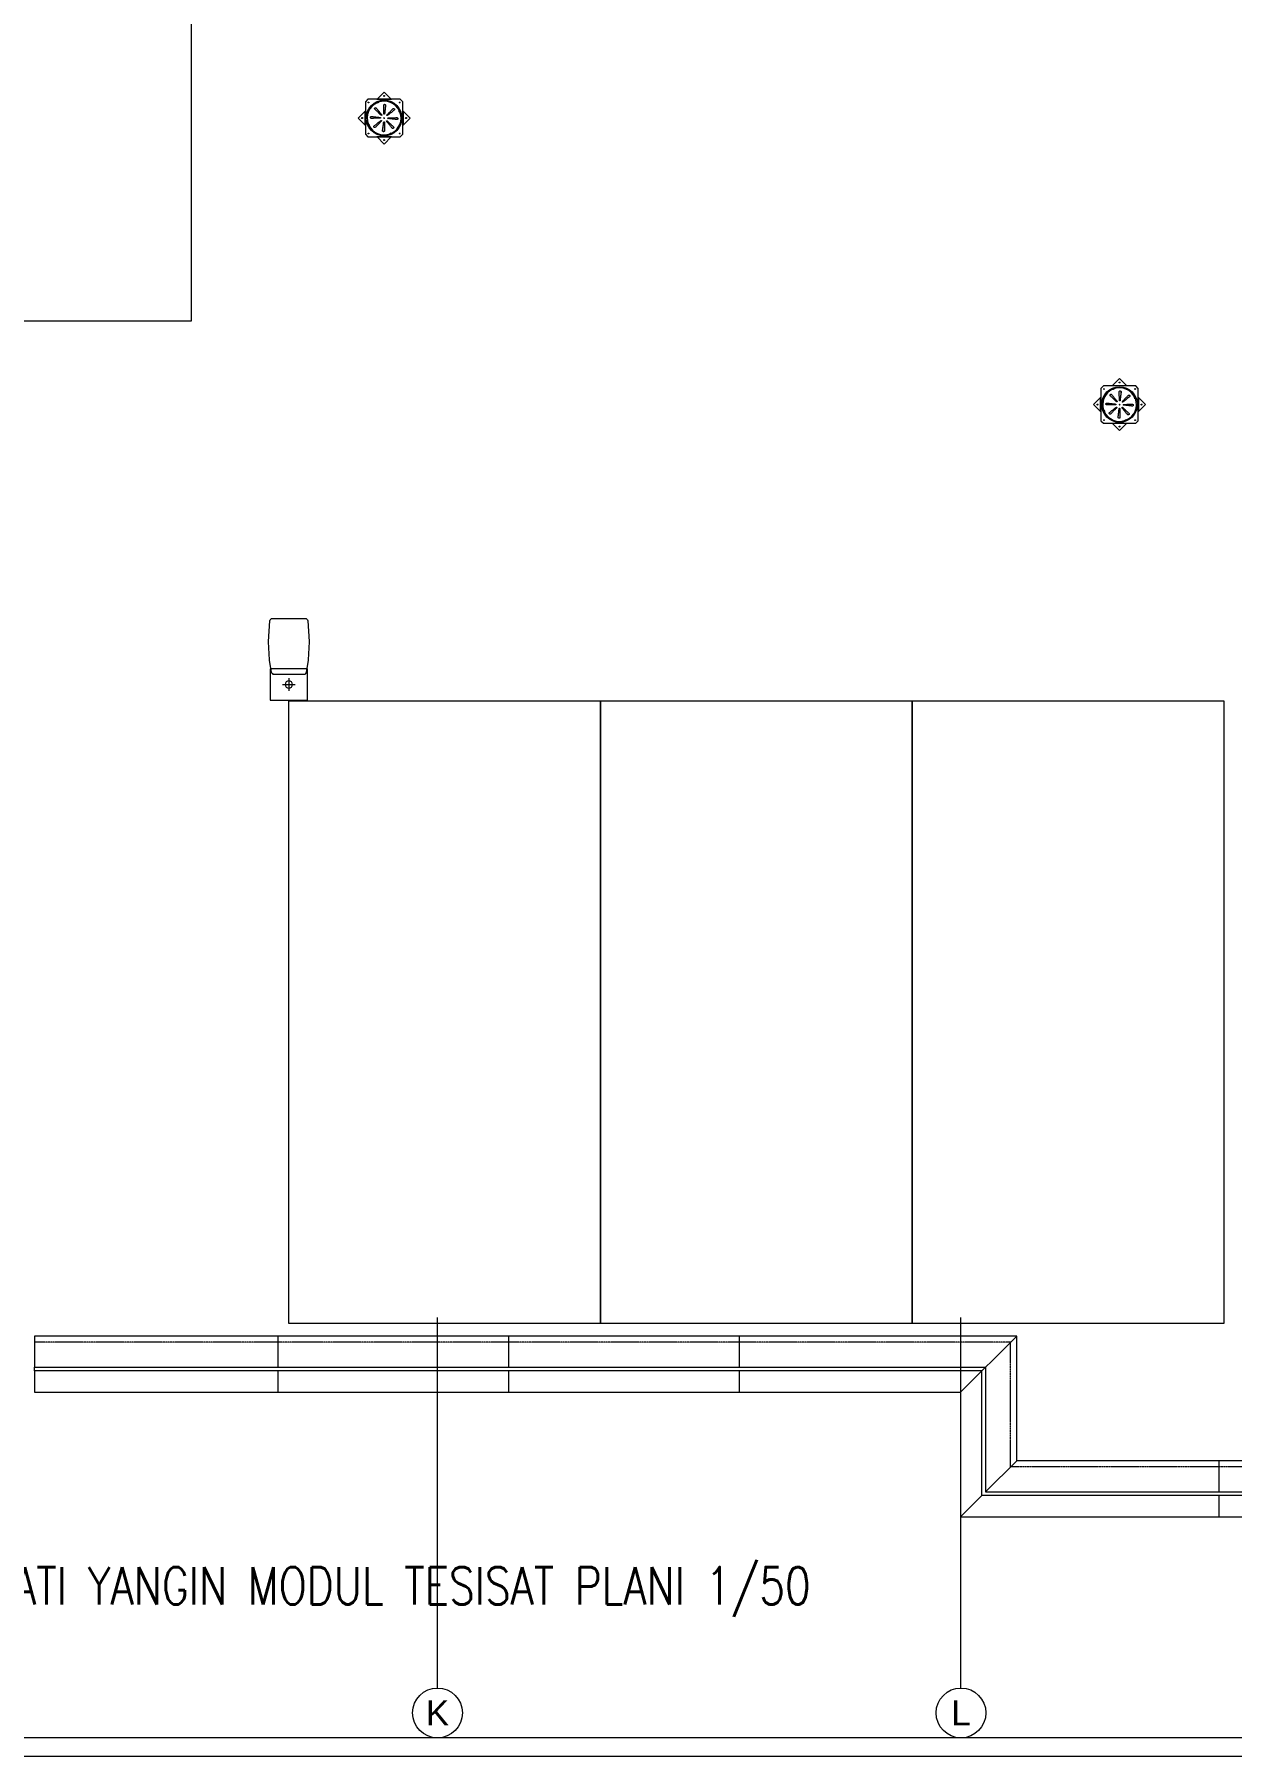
# Model space of a CAD drawing. Extents: x -3709 to 34962, y 0 to 8245.
# Drawn here: x 31675 to 32636, y 0 to 1382 of the extents above; entities that cross this region are included whole.
import ezdxf
from ezdxf.enums import TextEntityAlignment as Align

# ---------------------------------------------------------------- set-up
doc = ezdxf.new("R2010")
doc.units = 0
doc.linetypes.add('HIDDEN', pattern=[0.375, 0.25, -0.125])
doc.layers.get('0').update_dxf_attribs({"color": 9, "lineweight": 9})
for name, color, linetype, lineweight in [('06A', 9, 'Continuous', 9), ('06C', 9, 'Continuous', 9), ('06D', 9, 'Continuous', 9), ('15', 9, 'Continuous', 9), ('21', 9, 'Continuous', 9), ('24', 9, 'Continuous', 9), ('35', 9, 'Continuous', 9), ('40A', 9, 'Continuous', 9), ('E-YAZI', 7, 'Continuous', 30), ('GEB-BEZUG', 9, 'Continuous', 25)]:
    doc.layers.add(name, color=color, linetype=linetype, lineweight=lineweight)
doc.styles.add('Arial', font='arial.ttf', dxfattribs={"height": 2.5})
doc.styles.add('E-YAZI', font='txttw.shx')

# ---------------------------------------------------------------- blocks, each defined once
blk = doc.blocks.new('Einfügepunkt')
at = {"layer": 'GEB-BEZUG'}
for p, q in [((-1, -1), (1, 1)), ((-1, 1), (1, -1))]:
    blk.add_line(p, q, dxfattribs=at)
blk = doc.blocks.new('suzgec')
at = {"layer": '21'}
for p, q in [((36834.3, 831.6), (36832.3, 829.6)), ((36832.3, 829.6), (36832.3, 803.6)), ((36860.3, 831.6), (36834.3, 831.6)), ((36841.5, 831.6), (36841.7, 831.8)), ((36841.7, 831.8), (36847.3, 837.4)), ((36841.7, 831.8), (36853, 831.8)), ((36842.5, 829.5), (36842.6, 829.3)), ((36847.3, 837.4), (36853, 831.8)), ((36853, 831.8), (36853.2, 831.6)), ((36862.3, 829.6), (36860.3, 831.6)), ((36862.3, 803.6), (36862.3, 829.6)), ((36826.5, 816.6), (36832.1, 822.2)), ((36832.1, 810.9), (36826.5, 816.6)), ((36832.1, 822.2), (36832.3, 822.4)), ((36832.1, 810.9), (36832.1, 822.2)), ((36837.1, 817.8), (36844.2, 816.8)), ((36841.7, 828.9), (36841.6, 829.1)), ((36841.8, 828.6), (36841.7, 828.9)), ((36842.6, 829.3), (36842.8, 829)), ((36844.3, 816.8), (36844.2, 816.8)), ((36847.3, 816.6), (36847.1, 816.6)), ((36847.3, 816.6), (36847.3, 816.8)), ((36847.3, 816.6), (36847.6, 816.6)), ((36847.3, 816.6), (36847.3, 816.3)), ((36848.5, 826.8), (36847.6, 819.7)), ((36847.6, 819.6), (36847.6, 819.7)), ((36850.4, 816.3), (36850.5, 816.3)), ((36857.6, 815.4), (36850.5, 816.3)), ((36859.7, 822.2), (36859.9, 822.3)), ((36860.2, 821.4), (36860, 821.3)), ((36862.3, 822.4), (36862.5, 822.2)), ((36862.5, 822.2), (36862.5, 810.9)), ((36862.5, 822.2), (36868.2, 816.6)), ((36868.2, 816.6), (36862.5, 810.9)), ((36832.3, 810.7), (36832.1, 810.9)), ((36832.3, 803.6), (36834.3, 801.6)), ((36834.4, 811.8), (36834.6, 811.9)), ((36834.6, 811.9), (36835, 812)), ((36835, 810.9), (36834.8, 810.9)), ((36835.3, 811.1), (36835, 810.9)), ((36846.1, 806.3), (36847.1, 813.4)), ((36847.1, 813.6), (36847.1, 813.4)), ((36852.1, 803.9), (36851.9, 804.2)), ((36852.1, 803.7), (36852.1, 803.9)), ((36852.9, 804.6), (36853, 804.3)), ((36853, 804.3), (36853.1, 804.1)), ((36860.3, 801.6), (36862.3, 803.6)), ((36862.5, 810.9), (36862.3, 810.7)), ((36834.3, 801.6), (36860.3, 801.6)), ((36841.7, 801.4), (36841.5, 801.6)), ((36853, 801.4), (36841.7, 801.4)), ((36847.3, 795.7), (36841.7, 801.4)), ((36853, 801.4), (36847.3, 795.7)), ((36853.2, 801.6), (36853, 801.4))]:
    blk.add_line(p, q, dxfattribs=at)
for centre, radius in [((36847.3, 816.6), 14.3), ((36834.8, 829.1), 0.3), ((36847.3, 834.3), 0.4), ((36847.3, 834.3), 0.358), ((36859.8, 829.1), 0.3), ((36829.7, 816.6), 0.4), ((36829.7, 816.6), 0.358), ((36865, 816.6), 0.4), ((36865, 816.6), 0.358), ((36834.8, 804.1), 0.3), ((36859.8, 804.1), 0.3), ((36847.3, 798.9), 0.4), ((36847.3, 798.9), 0.358)]:
    blk.add_circle(centre, radius, dxfattribs=at)
for radius, start, end in [(13.8, 110.4176, 114.5824), (13.7, 110.4084, 114.5916), (13.5, 24.6147, 110.3853), (13.5, 114.6147, 200.3853), (13.3, 110.3378, 114.6622), (13.2, 110.3292, 114.6708), (13.6, 294.6147, 20.3853), (13.2, 20.3292, 24.6708), (13.3, 20.3378, 24.6622), (13.7, 20.4084, 24.5916), (13.8, 20.4176, 24.5824), (13.8, 200.4176, 204.5824), (13.7, 200.4084, 204.5916), (13.3, 200.3378, 204.6622), (13.2, 200.3292, 204.6708), (13.5, 204.6147, 290.3853), (13.2, 290.3292, 294.6708), (13.3, 290.3378, 294.6622), (13.7, 290.4084, 294.5916), (13.8, 290.4176, 294.5824)]:
    blk.add_arc((36847.3, 816.6), radius, start, end, dxfattribs=at)
for points, knots in [([(36837.1, 816.3), (36837, 816.3), (36836.9, 816.3), (36836.7, 816.4), (36836.6, 816.4), (36836.5, 816.6), (36836.4, 816.7), (36836.4, 816.9), (36836.4, 817), (36836.4, 817.2), (36836.4, 817.3), (36836.5, 817.5), (36836.5, 817.5), (36836.7, 817.7), (36836.8, 817.7), (36837, 817.8), (36837.1, 817.8), (36837.2, 817.8)], [2.169268, 2.169268, 2.169268, 2.169268, 2.468107, 2.468107, 2.768207, 2.768207, 3.065525, 3.065525, 3.362844, 3.362844, 3.660162, 3.660162, 3.95748, 3.95748, 4.257581, 4.257581, 4.55635, 4.55635, 4.55635, 4.55635]), ([(36839.9, 823.6), (36839.8, 823.7), (36839.8, 823.7), (36839.7, 823.9), (36839.7, 824), (36839.7, 824.2), (36839.7, 824.3), (36839.8, 824.5), (36839.8, 824.6), (36840, 824.8), (36840.1, 824.8), (36840.3, 824.9), (36840.4, 824.9), (36840.6, 824.9), (36840.7, 824.8), (36840.9, 824.8), (36840.9, 824.7), (36841, 824.6)], [2.169268, 2.169268, 2.169268, 2.169268, 2.468107, 2.468107, 2.768207, 2.768207, 3.065525, 3.065525, 3.362844, 3.362844, 3.660162, 3.660162, 3.95748, 3.95748, 4.257581, 4.257581, 4.55635, 4.55635, 4.55635, 4.55635]), ([(36844.1, 817), (36844.1, 817), (36844.1, 817), (36844.1, 817), (36844.2, 817), (36844.2, 817), (36844.2, 816.9), (36844.3, 816.9), (36844.3, 816.9), (36844.3, 816.8), (36844.3, 816.8), (36844.3, 816.7), (36844.3, 816.7), (36844.3, 816.7), (36844.3, 816.6), (36844.3, 816.6), (36844.3, 816.5), (36844.2, 816.5), (36844.2, 816.5), (36844.1, 816.5), (36844.1, 816.5), (36844.1, 816.5), (36844.1, 816.5)], [-0.0013985, -0.0013985, -0.0013985, -0.0013985, 0, 0, 0, 0.0909291, 0.0909291, 0.1818582, 0.1818582, 0.2711248, 0.2711248, 0.3603915, 0.3603915, 0.4496581, 0.4496581, 0.5389247, 0.5389247, 0.6298538, 0.6298538, 0.7207829, 0.7207829, 0.7401198, 0.7401198, 0.7401198, 0.7401198]), ([(36845.3, 819.1), (36845.3, 819.1), (36845.3, 819.1), (36845.3, 819.1), (36845.4, 819.1), (36845.4, 819.1), (36845.4, 819), (36845.4, 819), (36845.4, 818.9), (36845.4, 818.9), (36845.4, 818.8), (36845.3, 818.8), (36845.3, 818.8), (36845.3, 818.8), (36845.2, 818.7), (36845.2, 818.7), (36845.1, 818.7), (36845.1, 818.7), (36845, 818.8), (36845, 818.8), (36845, 818.8), (36845, 818.8), (36845, 818.8)], [-0.0013985, -0.0013985, -0.0013985, -0.0013985, 0, 0, 0, 0.0909291, 0.0909291, 0.1818582, 0.1818582, 0.2711248, 0.2711248, 0.3603915, 0.3603915, 0.4496581, 0.4496581, 0.5389247, 0.5389247, 0.6298538, 0.6298538, 0.7207829, 0.7207829, 0.7401198, 0.7401198, 0.7401198, 0.7401198]), ([(36847, 826.8), (36847, 826.9), (36847.1, 827), (36847.1, 827.2), (36847.2, 827.3), (36847.3, 827.4), (36847.4, 827.5), (36847.6, 827.6), (36847.7, 827.6), (36847.9, 827.6), (36848, 827.5), (36848.2, 827.4), (36848.3, 827.4), (36848.4, 827.2), (36848.5, 827.1), (36848.5, 826.9), (36848.5, 826.8), (36848.5, 826.7)], [2.169268, 2.169268, 2.169268, 2.169268, 2.468107, 2.468107, 2.768207, 2.768207, 3.065525, 3.065525, 3.362844, 3.362844, 3.660162, 3.660162, 3.95748, 3.95748, 4.257581, 4.257581, 4.55635, 4.55635, 4.55635, 4.55635]), ([(36847.7, 819.8), (36847.7, 819.8), (36847.7, 819.8), (36847.7, 819.8), (36847.7, 819.8), (36847.7, 819.7), (36847.7, 819.7), (36847.7, 819.7), (36847.6, 819.6), (36847.6, 819.6), (36847.5, 819.6), (36847.5, 819.6), (36847.4, 819.6), (36847.4, 819.6), (36847.4, 819.6), (36847.3, 819.6), (36847.3, 819.7), (36847.3, 819.7), (36847.2, 819.8), (36847.2, 819.8), (36847.2, 819.8), (36847.2, 819.8), (36847.2, 819.8)], [-0.0013985, -0.0013985, -0.0013985, -0.0013985, 0, 0, 0, 0.0909291, 0.0909291, 0.1818582, 0.1818582, 0.2711248, 0.2711248, 0.3603915, 0.3603915, 0.4496581, 0.4496581, 0.5389247, 0.5389247, 0.6298538, 0.6298538, 0.7207829, 0.7207829, 0.7401198, 0.7401198, 0.7401198, 0.7401198]), ([(36849.9, 818.6), (36849.9, 818.6), (36849.9, 818.6), (36849.9, 818.6), (36849.9, 818.6), (36849.8, 818.5), (36849.8, 818.5), (36849.7, 818.5), (36849.7, 818.5), (36849.7, 818.5), (36849.6, 818.6), (36849.6, 818.6), (36849.5, 818.6), (36849.5, 818.7), (36849.5, 818.7), (36849.5, 818.7), (36849.5, 818.8), (36849.5, 818.8), (36849.5, 818.9), (36849.5, 818.9), (36849.6, 819), (36849.6, 819), (36849.6, 819)], [-0.0013985, -0.0013985, -0.0013985, -0.0013985, 0, 0, 0, 0.0909291, 0.0909291, 0.1818582, 0.1818582, 0.2711248, 0.2711248, 0.3603915, 0.3603915, 0.4496581, 0.4496581, 0.5389247, 0.5389247, 0.6298538, 0.6298538, 0.7207829, 0.7207829, 0.7401198, 0.7401198, 0.7401198, 0.7401198]), ([(36850.6, 816.2), (36850.6, 816.2), (36850.6, 816.2), (36850.6, 816.2), (36850.5, 816.2), (36850.5, 816.2), (36850.4, 816.2), (36850.4, 816.3), (36850.4, 816.3), (36850.4, 816.3), (36850.3, 816.4), (36850.3, 816.4), (36850.3, 816.5), (36850.4, 816.5), (36850.4, 816.6), (36850.4, 816.6), (36850.4, 816.6), (36850.5, 816.7), (36850.5, 816.7), (36850.6, 816.7), (36850.6, 816.7), (36850.6, 816.7), (36850.6, 816.7)], [-0.0013985, -0.0013985, -0.0013985, -0.0013985, 0, 0, 0, 0.0909291, 0.0909291, 0.1818582, 0.1818582, 0.2711248, 0.2711248, 0.3603915, 0.3603915, 0.4496581, 0.4496581, 0.5389247, 0.5389247, 0.6298538, 0.6298538, 0.7207829, 0.7207829, 0.7401198, 0.7401198, 0.7401198, 0.7401198]), ([(36854.4, 824), (36854.4, 824.1), (36854.5, 824.2), (36854.7, 824.2), (36854.8, 824.3), (36855, 824.3), (36855.1, 824.2), (36855.3, 824.1), (36855.4, 824.1), (36855.5, 823.9), (36855.6, 823.8), (36855.6, 823.7), (36855.7, 823.5), (36855.6, 823.3), (36855.6, 823.2), (36855.5, 823.1), (36855.4, 823), (36855.4, 822.9)], [2.169268, 2.169268, 2.169268, 2.169268, 2.468107, 2.468107, 2.768207, 2.768207, 3.065525, 3.065525, 3.362844, 3.362844, 3.660162, 3.660162, 3.95748, 3.95748, 4.257581, 4.257581, 4.55635, 4.55635, 4.55635, 4.55635]), ([(36857.6, 816.9), (36857.7, 816.9), (36857.8, 816.9), (36858, 816.8), (36858, 816.7), (36858.2, 816.6), (36858.2, 816.5), (36858.3, 816.3), (36858.3, 816.2), (36858.3, 816), (36858.3, 815.9), (36858.2, 815.7), (36858.1, 815.6), (36858, 815.5), (36857.9, 815.4), (36857.7, 815.4), (36857.6, 815.4), (36857.5, 815.4)], [2.169268, 2.169268, 2.169268, 2.169268, 2.468107, 2.468107, 2.768207, 2.768207, 3.065525, 3.065525, 3.362844, 3.362844, 3.660162, 3.660162, 3.95748, 3.95748, 4.257581, 4.257581, 4.55635, 4.55635, 4.55635, 4.55635]), ([(36840.3, 809.1), (36840.3, 809.1), (36840.2, 809), (36840, 808.9), (36839.9, 808.9), (36839.7, 808.9), (36839.6, 808.9), (36839.4, 809), (36839.3, 809.1), (36839.2, 809.2), (36839.1, 809.3), (36839, 809.5), (36839, 809.6), (36839, 809.8), (36839.1, 809.9), (36839.2, 810.1), (36839.2, 810.2), (36839.3, 810.2)], [2.169268, 2.169268, 2.169268, 2.169268, 2.468107, 2.468107, 2.768207, 2.768207, 3.065525, 3.065525, 3.362844, 3.362844, 3.660162, 3.660162, 3.95748, 3.95748, 4.257581, 4.257581, 4.55635, 4.55635, 4.55635, 4.55635]), ([(36844.8, 814.6), (36844.8, 814.6), (36844.8, 814.6), (36844.8, 814.6), (36844.8, 814.6), (36844.8, 814.6), (36844.9, 814.6), (36844.9, 814.6), (36845, 814.6), (36845, 814.6), (36845.1, 814.6), (36845.1, 814.6), (36845.2, 814.5), (36845.2, 814.5), (36845.2, 814.4), (36845.2, 814.4), (36845.2, 814.4), (36845.2, 814.3), (36845.2, 814.3), (36845.2, 814.2), (36845.1, 814.2), (36845.1, 814.2), (36845.1, 814.2)], [-0.0013985, -0.0013985, -0.0013985, -0.0013985, 0, 0, 0, 0.0909291, 0.0909291, 0.1818582, 0.1818582, 0.2711248, 0.2711248, 0.3603915, 0.3603915, 0.4496581, 0.4496581, 0.5389247, 0.5389247, 0.6298538, 0.6298538, 0.7207829, 0.7207829, 0.7401198, 0.7401198, 0.7401198, 0.7401198]), ([(36847.6, 806.4), (36847.7, 806.3), (36847.6, 806.2), (36847.6, 806), (36847.5, 805.9), (36847.4, 805.7), (36847.3, 805.7), (36847.1, 805.6), (36847, 805.6), (36846.8, 805.6), (36846.7, 805.6), (36846.5, 805.7), (36846.4, 805.8), (36846.3, 805.9), (36846.2, 806), (36846.1, 806.2), (36846.1, 806.3), (36846.2, 806.4)], [2.169268, 2.169268, 2.169268, 2.169268, 2.468107, 2.468107, 2.768207, 2.768207, 3.065525, 3.065525, 3.362844, 3.362844, 3.660162, 3.660162, 3.95748, 3.95748, 4.257581, 4.257581, 4.55635, 4.55635, 4.55635, 4.55635]), ([(36847, 813.4), (36847, 813.4), (36847, 813.4), (36847, 813.4), (36847, 813.4), (36847, 813.4), (36847, 813.5), (36847, 813.5), (36847.1, 813.5), (36847.1, 813.6), (36847.2, 813.6), (36847.2, 813.6), (36847.2, 813.6), (36847.3, 813.6), (36847.3, 813.6), (36847.4, 813.5), (36847.4, 813.5), (36847.4, 813.5), (36847.4, 813.4), (36847.5, 813.4), (36847.5, 813.3), (36847.5, 813.3), (36847.5, 813.3)], [-0.0013985, -0.0013985, -0.0013985, -0.0013985, 0, 0, 0, 0.0909291, 0.0909291, 0.1818582, 0.1818582, 0.2711248, 0.2711248, 0.3603915, 0.3603915, 0.4496581, 0.4496581, 0.5389247, 0.5389247, 0.6298538, 0.6298538, 0.7207829, 0.7207829, 0.7401198, 0.7401198, 0.7401198, 0.7401198]), ([(36849.3, 814), (36849.3, 814), (36849.3, 814), (36849.3, 814), (36849.3, 814.1), (36849.3, 814.1), (36849.3, 814.1), (36849.3, 814.2), (36849.3, 814.2), (36849.3, 814.3), (36849.3, 814.3), (36849.3, 814.3), (36849.4, 814.4), (36849.4, 814.4), (36849.5, 814.4), (36849.5, 814.4), (36849.6, 814.4), (36849.6, 814.4), (36849.7, 814.4), (36849.7, 814.4), (36849.7, 814.4), (36849.7, 814.4), (36849.7, 814.4)], [-0.0013985, -0.0013985, -0.0013985, -0.0013985, 0, 0, 0, 0.0909291, 0.0909291, 0.1818582, 0.1818582, 0.2711248, 0.2711248, 0.3603915, 0.3603915, 0.4496581, 0.4496581, 0.5389247, 0.5389247, 0.6298538, 0.6298538, 0.7207829, 0.7207829, 0.7401198, 0.7401198, 0.7401198, 0.7401198]), ([(36854.8, 809.6), (36854.9, 809.5), (36854.9, 809.4), (36855, 809.2), (36855, 809.1), (36855, 808.9), (36855, 808.8), (36854.9, 808.6), (36854.8, 808.5), (36854.7, 808.4), (36854.6, 808.3), (36854.4, 808.3), (36854.3, 808.3), (36854.1, 808.3), (36854, 808.3), (36853.8, 808.4), (36853.7, 808.5), (36853.7, 808.6)], [2.169268, 2.169268, 2.169268, 2.169268, 2.468107, 2.468107, 2.768207, 2.768207, 3.065525, 3.065525, 3.362844, 3.362844, 3.660162, 3.660162, 3.95748, 3.95748, 4.257581, 4.257581, 4.55635, 4.55635, 4.55635, 4.55635])]:
    blk.add_open_spline(points, degree=3, knots=knots, dxfattribs=at)
for points, weights in [([(36844.1, 816.5), (36842.4, 816.4), (36837.1, 816.3)], [1, 1.19289012449, 1.04336959218]), ([(36837.2, 817.8), (36842.5, 817.2), (36844.1, 817)], [1.04357122072, 1.19470433147, 1]), ([(36845, 818.8), (36843.7, 820), (36839.9, 823.6)], [1, 1.19289012244, 1.04336959178]), ([(36841, 824.6), (36844.3, 820.5), (36845.3, 819.1)], [1.04357122128, 1.19470433435, 1]), ([(36847.2, 819.8), (36847.2, 821.5), (36847, 826.8)], [1, 1.1928901223, 1.04336959175]), ([(36848.5, 826.7), (36847.9, 821.5), (36847.7, 819.8)], [1.04357122043, 1.19470432993, 1]), ([(36849.6, 819), (36850.7, 820.2), (36854.4, 824)], [1, 1.19289012017, 1.04336959134]), ([(36855.4, 822.9), (36851.2, 819.6), (36849.9, 818.6)], [1.04357122006, 1.19470432802, 1]), ([(36859.3, 822.1), (36859.5, 822.2), (36859.7, 822.2)], [1.02554744525, 1.0127799804, 1]), ([(36860, 821.3), (36859.9, 821.2), (36859.7, 821.2)], [1, 1.0127799804, 1.02554744526]), ([(36839.3, 810.2), (36843.5, 813.5), (36844.8, 814.6)], [1.04357122094, 1.1947043326, 1]), ([(36845.1, 814.2), (36844, 813), (36840.3, 809.1)], [1, 1.19289012327, 1.04336959194]), ([(36846.2, 806.4), (36846.8, 811.7), (36847, 813.4)], [1.04357122103, 1.19470433305, 1]), ([(36847.5, 813.3), (36847.5, 811.6), (36847.6, 806.4)], [1, 1.19289011339, 1.04336959002]), ([(36853.7, 808.6), (36850.4, 812.7), (36849.3, 814)], [1.04357121982, 1.19470432681, 1]), ([(36849.7, 814.4), (36850.9, 813.2), (36854.8, 809.6)], [1, 1.19289011781, 1.04336959088])]:
    blk.add_rational_spline(points, weights, degree=2, dxfattribs=at)
for points, weights, knots in [([(36850.6, 816.7), (36851.1, 816.7), (36853.6, 816.8), (36857.6, 816.9)], [4.14064799907, 3.56700040162, 2.15953650571, 1.32480586323], [27.48414514, 27.48414514, 27.48414514, 27.50397367, 27.53272487, 27.53272487, 27.53272487]), ([(36857.5, 815.4), (36855.5, 815.6), (36852.3, 816), (36850.9, 816.2), (36850.6, 816.2)], [1.32476723726, 1.64485472039, 2.71311941379, 3.81141839734, 4.16242382948], [0.00590224, 0.00590224, 0.00590224, 0.01753913, 0.04477222, 0.05758123, 0.05758123, 0.05758123])]:
    blk.add_rational_spline(points, weights, degree=2, knots=knots, dxfattribs=at)
at = {"layer": '21', "xscale": 0.1, "yscale": 0.1, "zscale": 0.1}
blk.add_blockref('Einfügepunkt', (36847.3, 816.6), dxfattribs=at)
blk = doc.blocks.new('0_aks')
at = {"linetype": 'Continuous'}
blk.add_circle((0, 0), 2, dxfattribs=at)
at = {"style": 'Arial'}
blk.add_attdef('AKS', text='', height=2, dxfattribs=at).set_placement((0, 0), align=Align.MIDDLE_CENTER)
blk = doc.blocks.new('p-aks_vw')
at = {"layer": '24', "ltscale": 2}
for points in [[(3620, 40), (3620, -257.5)], [(4040, 40), (4040, -257.5)]]:
    blk.add_lwpolyline(points, dxfattribs=at)
at = {"layer": '24', "xscale": 10, "yscale": 10, "zscale": 10}
for p, values in [((3620.3, -277.5), {'AKS': 'K'}), ((4040.3, -277.5), {'AKS': 'L'})]:
    blk.add_blockref('0_aks', p, dxfattribs=at).add_auto_attribs(values)
blk = doc.blocks.new('ARKTOS')
for p, q in [((-3, 0), (-13, 0)), ((-8, -5), (-8, 5))]:
    blk.add_line(p, q)
blk.add_lwpolyline([(-20.5, 15), (4.5, 15), (4.5, -15), (-20.5, -15)], close=True)
at = {"linetype": 'ByBlock'}
for points in [[(0, -11.8, 0.363965), (1.7, -13.8), (11.4, -15.5, 0.029047), (11.7, -15.6), (26.3, -16.4, 0.033251), (26.5, -16.4), (43.2, -15.2, 0.392539), (45, -13.2), (45, 13.2, 0.392539), (43.2, 15.2), (26.5, 16.4, 0.033251), (26.3, 16.4), (11.7, 15.6, 0.029047), (11.4, 15.5), (1.7, 13.8, 0.047994), (0, 13), (0, -11.8)], [(0, -11.8, 0.229142), (0.8, -13.4, 0.044394)]]:
    blk.add_lwpolyline(points, format="xyb", dxfattribs=at)
blk.add_circle((-8, 0), 3)
blk = doc.blocks.new('p-vw-catiaydinlatmaelemanlari')
at = {"layer": '06C', "color": 0, "linetype": 'ByBlock', "xscale": -1, "rotation": 270}
blk.add_blockref('ARKTOS', (31879.4, 868.5), dxfattribs=at)

msp = doc.modelspace()

# ---------------------------------------------------------------- linework, layer by layer
at = {"layer": '06A'}
for points in [[(33938.3, 4012.5), (32418.3, 4012.5), (32418.3, 3907.5), (32435.3, 3907.5), (32435.3, 3995.5), (33943.3, 3995.5), (33943.3, 209.5), (32435.3, 209.5), (32435.3, 309.5), (31675.3, 309.5), (31675.3, 292.5), (32418.3, 292.5), (32418.3, 192.5), (33938.3, 192.5)], [(33910.3, 237.5), (32463.3, 237.5), (32463.3, 337.5), (31675.3, 337.5), (31675.3, 312.5), (32438.3, 312.5), (32438.3, 212.5), (33940.3, 212.5), (33940.3, 3992.5), (32438.3, 3992.5), (32438.3, 3907.5), (32463.3, 3907.5), (32463.3, 3967.5), (33910.3, 3967.5)], [(31870.8, 312.5), (31870.8, 337.5)], [(32055.8, 312.5), (32055.8, 337.5)], [(32240.8, 312.5), (32240.8, 337.5)], [(32418.3, 292.5), (32463.3, 337.5)], [(31870.8, 292.5), (31870.8, 309.5)], [(32055.8, 292.5), (32055.8, 309.5)], [(32240.8, 292.5), (32240.8, 309.5)], [(32438.3, 312.5), (32438.3, 212.5), (33938.3, 212.5)], [(32438.3, 212.5), (32463.3, 237.5)], [(32625.8, 212.5), (32625.8, 237.5)], [(32418.3, 192.5), (32435.3, 209.5)], [(32625.8, 192.5), (32625.8, 209.5)]]:
    msp.add_lwpolyline(points, dxfattribs=at)
at = {"layer": '06D', "linetype": 'HIDDEN'}
for points in [[(33910.3, 3972.5), (33915.3, 3972.5), (33915.3, 232.5), (32458.3, 232.5), (32458.3, 332.5), (31675.3, 332.5)], [(31675.3, 312.5), (32438.3, 312.5), (32438.3, 212.5), (33910.3, 212.5)]]:
    msp.add_lwpolyline(points, dxfattribs=at)
at = {"layer": '06D'}
for points in [[(31801.3, 1152.5), (31801.3, 1402.5), (31301.3, 1402.5), (31301.3, 1152.5)], [(31879.4, 847.5), (32129.4, 847.5), (32129.4, 347.5), (31879.4, 347.5)], [(32129.4, 847.5), (32379.4, 847.5), (32379.4, 347.5), (32129.4, 347.5)], [(32379.4, 847.5), (32629.4, 847.5), (32629.4, 347.5), (32379.4, 347.5)]]:
    msp.add_lwpolyline(points, close=True, dxfattribs=at)
at = {"layer": '15'}
msp.add_lwpolyline([(32435.3, 3907.5), (32435.3, 3995.5), (33943.3, 3995.5), (33943.3, 209.5), (32435.3, 209.5), (32435.3, 309.5), (31675.3, 309.5), (31675.3, 312.5), (32438.3, 312.5), (32438.3, 212.5), (33940.3, 212.5), (33940.3, 3992.5), (32438.3, 3992.5), (32438.3, 3907.5)], close=True, dxfattribs=at)
at = {"layer": '40A'}
for points in [[(34962.5, 0), (27967.5, 0), (27967.5, 4205), (34962.5, 4205)], [(28047.5, 4190), (34422.5, 4190), (34422.5, 15), (28047.5, 15)]]:
    msp.add_lwpolyline(points, close=True, dxfattribs=at)

# ---------------------------------------------------------------- block references
msp.add_blockref('p-vw-catiaydinlatmaelemanlari', (0, 0))
at = {"layer": '24'}
msp.add_blockref('p-aks_vw', (28378.3, 312.5), dxfattribs=at)
at = {"layer": '35'}
for p in [(-4891.5, 498.6), (-4301.5, 268.6)]:
    msp.add_blockref('suzgec', p, dxfattribs=at)

# ---------------------------------------------------------------- texts
at = {"layer": 'E-YAZI', "color": 4, "style": 'E-YAZI', "width": 0.8}
msp.add_text('ÇATI KATI YANGIN MODUL TESISAT PLANI 1/50', height=30, dxfattribs=at).set_placement((31555.4, 122.1))

doc.saveas('drawing.dxf')
